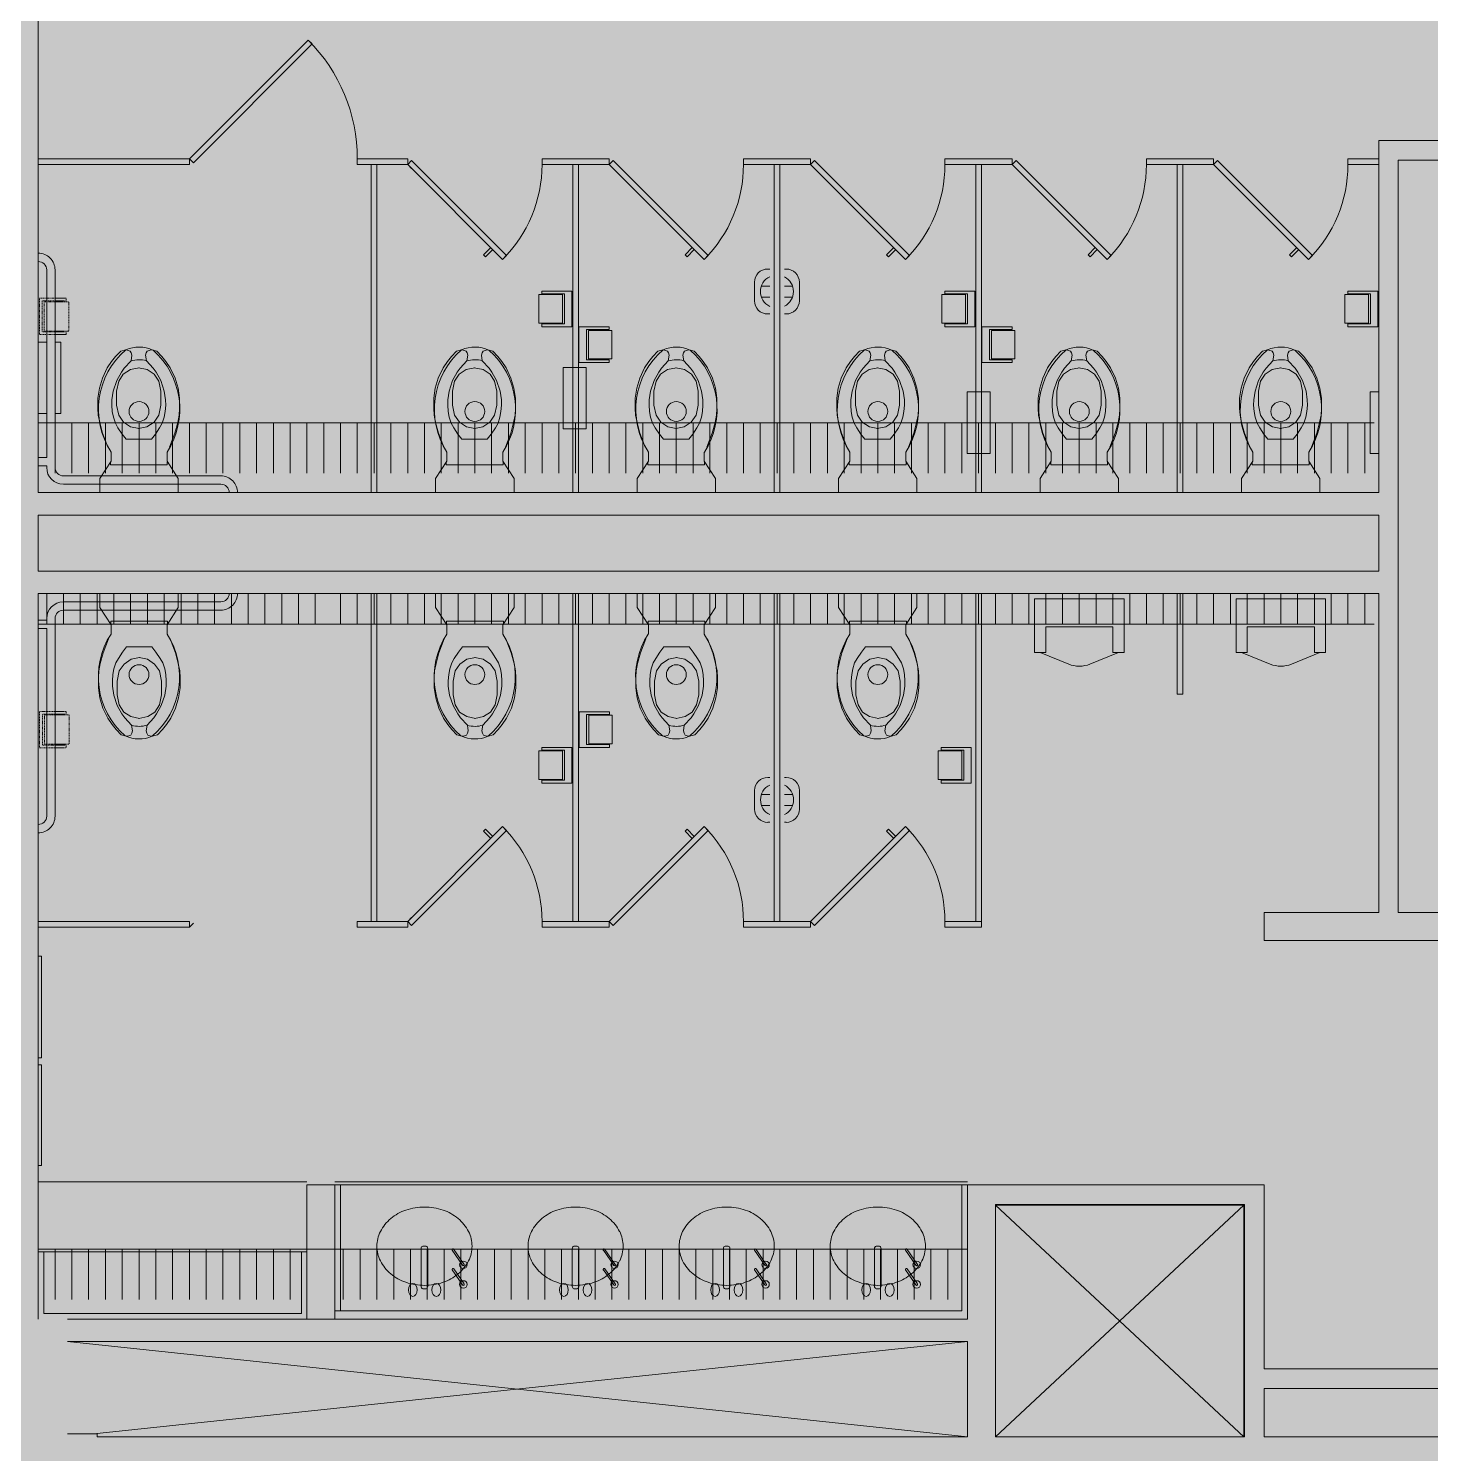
# Model space of a CAD drawing. Header units: inches. Extents: x 456 to 2535, y -5 to 2107.
# Drawn here: x 1040.2 to 1290.7, y 912.5 to 1167 of the extents above; entities that cross this region are included whole.
import ezdxf

# ---------------------------------------------------------------- set-up
doc = ezdxf.new("R2010")
doc.units = ezdxf.units.IN
doc.header["$MEASUREMENT"] = 0
doc.linetypes.add('IMPORT-HIDDEN2 _2_', pattern=[0.1875, 0.125, -0.0625])
for name, color, linetype, lineweight in [('A-DETL-GENF', 92, 'Continuous', 9), ('A-WALL', 113, 'Continuous', 13), ('A-WALL-PATT', 111, 'Continuous', 13), ('CORE', 7, 'Continuous', 9), ('I-WALL', 2, 'Continuous', 13), ('Victor Bldg - 9th Floor_LINK_dwg', 8, 'Continuous', 9)]:
    doc.layers.add(name, color=color, linetype=linetype, lineweight=lineweight)

# ---------------------------------------------------------------- blocks, each defined once
blk = doc.blocks.new('Victor Bldg - 9th Floor_LINK_dwg_AH13F-7798803-REFLECTED CEILING PLAN')
at = {"layer": 'CORE'}
for p, q in [((1111.28, 949.53), (1110.71, 949.53)), ((1110.41, 949.08), (1110.41, 942.39)), ((1111.58, 942.39), (1111.58, 949.08)), ((1110.71, 941.94), (1111.28, 941.94))]:
    blk.add_line(p, q, dxfattribs=at)
for centre, start_param, end_param in [((1110.71, 949.08), 0, 1.570796), ((1111.28, 949.08), 4.712389, 6.283185), ((1110.71, 942.39), 1.570796, 3.141593), ((1111.28, 942.39), 3.141593, 4.712389)]:
    blk.add_ellipse(centre, major_axis=(0, 0.45), ratio=0.666667, start_param=start_param, end_param=end_param, dxfattribs=at)
for centre in [(1108.92, 941.72), (1113.12, 941.72)]:
    blk.add_ellipse(centre, major_axis=(0, 1.17), ratio=0.666667, dxfattribs=at)
blk = doc.blocks.new('Victor Bldg - 9th Floor_LINK_dwg_AH13F-7798804-REFLECTED CEILING PLAN')
at = {"layer": 'CORE'}
for p, q in [((1138.28, 949.53), (1137.71, 949.53)), ((1137.41, 949.08), (1137.41, 942.39)), ((1138.58, 942.39), (1138.58, 949.08)), ((1137.71, 941.94), (1138.28, 941.94))]:
    blk.add_line(p, q, dxfattribs=at)
for centre, start_param, end_param in [((1137.71, 949.08), 0, 1.570796), ((1138.28, 949.08), 4.712389, 6.283185), ((1137.71, 942.39), 1.570796, 3.141593), ((1138.28, 942.39), 3.141593, 4.712389)]:
    blk.add_ellipse(centre, major_axis=(0, 0.45), ratio=0.666667, start_param=start_param, end_param=end_param, dxfattribs=at)
for centre in [(1135.92, 941.72), (1140.12, 941.72)]:
    blk.add_ellipse(centre, major_axis=(0, 1.17), ratio=0.666667, dxfattribs=at)
blk = doc.blocks.new('Victor Bldg - 9th Floor_LINK_dwg_AH13F-7798805-REFLECTED CEILING PLAN')
at = {"layer": 'CORE'}
for p, q in [((1192.28, 949.53), (1191.71, 949.53)), ((1191.41, 949.08), (1191.41, 942.39)), ((1192.58, 942.39), (1192.58, 949.08)), ((1191.71, 941.94), (1192.28, 941.94))]:
    blk.add_line(p, q, dxfattribs=at)
for centre, start_param, end_param in [((1191.71, 949.08), 0, 1.570796), ((1192.28, 949.08), 4.712389, 6.283185), ((1191.71, 942.39), 1.570796, 3.141593), ((1192.28, 942.39), 3.141593, 4.712389)]:
    blk.add_ellipse(centre, major_axis=(0, 0.45), ratio=0.666667, start_param=start_param, end_param=end_param, dxfattribs=at)
for centre in [(1189.92, 941.72), (1194.12, 941.72)]:
    blk.add_ellipse(centre, major_axis=(0, 1.17), ratio=0.666667, dxfattribs=at)
blk = doc.blocks.new('Victor Bldg - 9th Floor_LINK_dwg_AH13F-7798806-REFLECTED CEILING PLAN')
at = {"layer": 'CORE'}
for p, q in [((1165.28, 949.53), (1164.71, 949.53)), ((1164.41, 949.08), (1164.41, 942.39)), ((1165.58, 942.39), (1165.58, 949.08)), ((1164.71, 941.94), (1165.28, 941.94))]:
    blk.add_line(p, q, dxfattribs=at)
for centre, start_param, end_param in [((1164.71, 949.08), 0, 1.570796), ((1165.28, 949.08), 4.712389, 6.283185), ((1164.71, 942.39), 1.570796, 3.141593), ((1165.28, 942.39), 3.141593, 4.712389)]:
    blk.add_ellipse(centre, major_axis=(0, 0.45), ratio=0.666667, start_param=start_param, end_param=end_param, dxfattribs=at)
for centre in [(1162.92, 941.72), (1167.12, 941.72)]:
    blk.add_ellipse(centre, major_axis=(0, 1.17), ratio=0.666667, dxfattribs=at)
blk = doc.blocks.new('Victor Bldg - 9th Floor_LINK_dwg_TOILETWP-7798813-REFLECTED CEILING PLAN')
at = {"layer": 'CORE', "flags": 128}
for points in [[(7.25, 5), (5.62, 5), (2.5, 7), (0, 7)], [(5.43, 5.11), (4.97, 5.11), (4.97, -5.04), (5.43, -5.04)], [(8.12, -5.46), (10.63, -6.42), (12.51, -6.92), (13.83, -7.19), (15.03, -7.26), (16.87, -7.26), (18.65, -6.98), (20.47, -6.44), (22.28, -5.58), (23.44, -4.8), (24.31, -4.1), (25.28, -3.19), (25.51, -2.28), (25.47, -2.01), (25.3, -1.48), (24.97, -1.3), (24.53, -1.17), (23.54, -1.33), (22.24, -2.55), (21.51, -3.05), (20.03, -3.89), (18.15, -4.51), (16.56, -4.74), (15.6, -4.76), (14.51, -4.67), (13.47, -4.49), (12.4, -4.14), (11.6, -3.67), (10.47, -2.94), (9.53, -2.21), (9.53, 2.3), (10.47, 3.03), (11.6, 3.77), (12.4, 4.23), (13.47, 4.59), (14.51, 4.77), (15.6, 4.85), (16.56, 4.84), (18.15, 4.6), (20.03, 3.98), (21.51, 3.14), (22.24, 2.64), (23.54, 1.43), (24.53, 1.27), (24.97, 1.39), (25.3, 1.57), (25.47, 2.11), (25.51, 2.37), (25.28, 3.28), (24.31, 4.19), (23.44, 4.89), (22.28, 5.68), (20.47, 6.53), (18.65, 7.07), (16.87, 7.35), (15.03, 7.35), (13.83, 7.28), (12.51, 7.01), (10.63, 6.51), (8.12, 5.55)], [(22.31, -0.02), (21.99, 1.55), (21.18, 2.81), (19.9, 3.63), (18.1, 4), (15.65, 4), (13.85, 3.63), (12.61, 2.77), (11.74, 1.51), (11.44, 0)], [(22.31, 0.11), (21.99, -1.46), (21.18, -2.72), (19.9, -3.54), (18.1, -3.9), (15.65, -3.9), (13.85, -3.54), (12.61, -2.68), (11.74, -1.41), (11.44, 0.09)], [(0, -7), (2.5, -7), (5.62, -5), (7.25, -5)]]:
    blk.add_lwpolyline(points, dxfattribs=at)
at = {"layer": 'CORE'}
blk.add_circle((14.5, 0), 1.77, dxfattribs=at)
for centre, radius, start, end in [((14.87, -6.83), 14.07, 40.8531, 122.7754), ((18.78, 0), 4.96, 344.4353, 16.8577), ((20.02, 0), 5.98, 335.3815, 23.3669), ((14.91, 6.75), 14.03, 236.9216, 318.7734)]:
    blk.add_arc(centre, radius, start, end, dxfattribs=at)
blk = doc.blocks.new('Victor Bldg - 9th Floor_LINK_dwg_AG131-7798814-REFLECTED CEILING PLAN')
at = {"layer": 'CORE'}
for p, q in [((1257, 1055.54), (1262.11, 1053.49)), ((1271, 1055.54), (1265.89, 1053.49))]:
    blk.add_line(p, q, dxfattribs=at)
at = {"layer": 'CORE', "flags": 128}
blk.add_lwpolyline([(1256, 1055.54), (1256, 1065.14), (1272, 1065.14), (1272, 1055.54), (1270, 1055.54), (1270, 1060.16), (1258, 1060.16), (1258, 1055.54)], close=True, dxfattribs=at)
at = {"layer": 'CORE'}
blk.add_ellipse((1264, 1056.13), major_axis=(4, 0), ratio=0.75, start_param=4.220783, end_param=5.203995, dxfattribs=at)
blk = doc.blocks.new('Victor Bldg - 9th Floor_LINK_dwg_AG131-7798815-REFLECTED CEILING PLAN')
at = {"layer": 'CORE'}
for p, q in [((1221, 1055.54), (1226.11, 1053.49)), ((1235, 1055.54), (1229.89, 1053.49))]:
    blk.add_line(p, q, dxfattribs=at)
at = {"layer": 'CORE', "flags": 128}
blk.add_lwpolyline([(1220, 1055.54), (1220, 1065.14), (1236, 1065.14), (1236, 1055.54), (1234, 1055.54), (1234, 1060.16), (1222, 1060.16), (1222, 1055.54)], close=True, dxfattribs=at)
at = {"layer": 'CORE'}
blk.add_ellipse((1228, 1056.13), major_axis=(4, 0), ratio=0.75, start_param=4.220783, end_param=5.203995, dxfattribs=at)
blk = doc.blocks.new('Victor Bldg - 9th Floor_LINK_dwg-6972240-REFLECTED CEILING PLAN')
at = {"layer": 'CORE'}
for p, q in [((1101.5, 1142.75), (1101.5, 1084.12)), ((1102.5, 1142.75), (1102.5, 1084.12)), ((1137.5, 1142.75), (1137.5, 1084.12)), ((1138.5, 1142.75), (1138.5, 1084.12)), ((1173.5, 1142.75), (1173.5, 1084.12)), ((1174.5, 1142.75), (1174.5, 1084.12)), ((1209.5, 1142.75), (1209.5, 1084.12)), ((1210.5, 1142.75), (1210.5, 1084.12)), ((1245.5, 1142.75), (1245.5, 1084.12)), ((1246.5, 1142.75), (1246.5, 1084.12)), ((1044.99, 1088.61), (1044.99, 1123.91)), ((1172.32, 1124.05), (1172.69, 1124.05)), ((1175.31, 1124.05), (1175.62, 1124.05)), ((1169.96, 1121.7), (1169.96, 1118.39)), ((1171.19, 1121.02), (1172.69, 1121.02)), ((1175.31, 1121.02), (1176.75, 1121.02)), ((1177.98, 1121.7), (1177.98, 1118.39)), ((1044.96, 1118.87), (1046.46, 1118.87)), ((1044.96, 1118.37), (1046.46, 1118.37)), ((1046.46, 1118.2), (1044.96, 1118.2)), ((1171.19, 1119.06), (1172.69, 1119.06)), ((1175.31, 1119.06), (1176.75, 1119.06)), ((1172.32, 1116.03), (1172.69, 1116.03)), ((1175.31, 1116.03), (1175.62, 1116.03)), ((1044.96, 1112.97), (1046.46, 1112.97)), ((1044.96, 1112.87), (1046.46, 1112.87)), ((1044.96, 1112.37), (1046.46, 1112.37)), ((1043.48, 1111), (1042, 1111)), ((1043.48, 1098.25), (1042, 1098.25)), ((1280.69, 1096.62), (1042, 1096.62)), ((1045, 1087.62), (1045, 1096.62)), ((1048, 1087.62), (1048, 1096.62)), ((1051, 1087.62), (1051, 1096.62)), ((1054, 1087.62), (1054, 1096.62)), ((1057, 1087.62), (1057, 1096.62)), ((1060, 1087.62), (1060, 1096.62)), ((1063, 1087.62), (1063, 1096.62)), ((1066, 1087.62), (1066, 1096.62)), ((1069, 1087.62), (1069, 1096.62)), ((1072, 1087.62), (1072, 1096.62)), ((1075, 1087.62), (1075, 1096.62)), ((1078, 1087.62), (1078, 1096.62)), ((1081, 1087.62), (1081, 1096.62)), ((1084, 1087.62), (1084, 1096.62)), ((1087, 1087.62), (1087, 1096.62)), ((1090, 1087.62), (1090, 1096.62)), ((1093, 1087.62), (1093, 1096.62)), ((1096, 1087.62), (1096, 1096.62)), ((1099, 1087.62), (1099, 1096.62)), ((1102, 1087.62), (1102, 1096.62)), ((1105, 1087.62), (1105, 1096.62)), ((1108, 1087.62), (1108, 1096.62)), ((1111, 1087.62), (1111, 1096.62)), ((1114, 1087.62), (1114, 1096.62)), ((1117, 1087.62), (1117, 1096.62)), ((1120, 1087.62), (1120, 1096.62)), ((1123, 1087.62), (1123, 1096.62)), ((1126, 1087.62), (1126, 1096.62)), ((1129, 1087.62), (1129, 1096.62)), ((1132, 1087.62), (1132, 1096.62)), ((1135, 1087.62), (1135, 1096.62)), ((1138, 1087.62), (1138, 1096.62)), ((1141, 1087.62), (1141, 1096.62)), ((1144, 1087.62), (1144, 1096.62)), ((1147, 1087.62), (1147, 1096.62)), ((1150, 1087.62), (1150, 1096.62)), ((1153, 1087.62), (1153, 1096.62)), ((1156, 1087.62), (1156, 1096.62)), ((1159, 1087.62), (1159, 1096.62)), ((1162, 1087.62), (1162, 1096.62)), ((1165, 1087.62), (1165, 1096.62)), ((1168, 1087.62), (1168, 1096.62)), ((1171, 1087.62), (1171, 1096.62)), ((1174, 1087.62), (1174, 1096.62)), ((1177, 1087.62), (1177, 1096.62)), ((1180, 1087.62), (1180, 1096.62)), ((1183, 1087.62), (1183, 1096.62)), ((1186, 1087.62), (1186, 1096.62)), ((1189, 1087.62), (1189, 1096.62)), ((1192, 1087.62), (1192, 1096.62)), ((1195, 1087.62), (1195, 1096.62)), ((1198, 1087.62), (1198, 1096.62)), ((1201, 1087.62), (1201, 1096.62)), ((1204, 1087.62), (1204, 1096.62)), ((1207, 1087.62), (1207, 1096.62)), ((1210, 1087.62), (1210, 1096.62)), ((1213, 1087.62), (1213, 1096.62)), ((1216, 1087.62), (1216, 1096.62)), ((1219, 1087.62), (1219, 1096.62)), ((1222, 1087.62), (1222, 1096.62)), ((1225, 1087.62), (1225, 1096.62)), ((1228, 1087.62), (1228, 1096.62)), ((1231, 1087.62), (1231, 1096.62)), ((1234, 1087.62), (1234, 1096.62)), ((1237, 1087.62), (1237, 1096.62)), ((1240, 1087.62), (1240, 1096.62)), ((1243, 1087.62), (1243, 1096.62)), ((1246, 1087.62), (1246, 1096.62)), ((1249, 1087.62), (1249, 1096.62)), ((1252, 1087.62), (1252, 1096.62)), ((1255, 1087.62), (1255, 1096.62)), ((1258, 1087.62), (1258, 1096.62)), ((1261, 1087.62), (1261, 1096.62)), ((1264, 1087.62), (1264, 1096.62)), ((1267, 1087.62), (1267, 1096.62)), ((1270, 1087.62), (1270, 1096.62)), ((1273, 1087.62), (1273, 1096.62)), ((1276, 1087.62), (1276, 1096.62)), ((1279, 1087.62), (1279, 1096.62)), ((1074.63, 1087.12), (1046.48, 1087.12)), ((1046.48, 1085.63), (1074.63, 1085.63)), ((1043.5, 1060.62), (1043.5, 1066.12)), ((1046.48, 1064.62), (1074.63, 1064.62)), ((1046.5, 1060.62), (1046.5, 1066.12)), ((1049.5, 1060.62), (1049.5, 1066.12)), ((1052.5, 1060.62), (1052.5, 1066.12)), ((1055.5, 1060.62), (1055.5, 1066.12)), ((1058.5, 1060.62), (1058.5, 1066.12)), ((1061.5, 1060.62), (1061.5, 1066.12)), ((1064.5, 1060.62), (1064.5, 1066.12)), ((1067.5, 1060.62), (1067.5, 1066.12)), ((1070.5, 1060.62), (1070.5, 1066.12)), ((1073.5, 1060.62), (1073.5, 1066.12)), ((1076.5, 1060.62), (1076.5, 1066.12)), ((1079.5, 1060.62), (1079.5, 1066.12)), ((1082.5, 1060.62), (1082.5, 1066.12)), ((1085.5, 1060.62), (1085.5, 1066.12)), ((1088.5, 1060.62), (1088.5, 1066.12)), ((1091.5, 1060.62), (1091.5, 1066.12)), ((1096, 1060.62), (1096, 1066.12)), ((1099, 1060.62), (1099, 1066.12)), ((1101.5, 1007.5), (1101.5, 1066.12)), ((1102, 1060.62), (1102, 1066.12)), ((1102.5, 1007.5), (1102.5, 1066.12)), ((1105, 1060.62), (1105, 1066.12)), ((1108, 1060.62), (1108, 1066.12)), ((1111, 1060.62), (1111, 1066.12)), ((1114, 1060.62), (1114, 1066.12)), ((1117, 1060.62), (1117, 1066.12)), ((1120, 1060.62), (1120, 1066.12)), ((1123, 1060.62), (1123, 1066.12)), ((1126, 1060.62), (1126, 1066.12)), ((1129, 1060.62), (1129, 1066.12)), ((1132, 1060.62), (1132, 1066.12)), ((1135, 1060.62), (1135, 1066.12)), ((1137.5, 1007.5), (1137.5, 1066.12)), ((1138, 1060.62), (1138, 1066.12)), ((1138.5, 1007.5), (1138.5, 1066.12)), ((1141, 1060.62), (1141, 1066.12)), ((1144, 1060.62), (1144, 1066.12)), ((1147, 1060.62), (1147, 1066.12)), ((1150, 1060.62), (1150, 1066.12)), ((1153, 1060.62), (1153, 1066.12)), ((1156, 1060.62), (1156, 1066.12)), ((1159, 1060.62), (1159, 1066.12)), ((1162, 1060.62), (1162, 1066.12)), ((1165, 1060.62), (1165, 1066.12)), ((1168, 1060.62), (1168, 1066.12)), ((1171, 1060.62), (1171, 1066.12)), ((1173.5, 1007.5), (1173.5, 1066.12)), ((1174, 1060.62), (1174, 1066.12)), ((1174.5, 1007.5), (1174.5, 1066.12)), ((1177, 1060.62), (1177, 1066.12)), ((1180, 1060.62), (1180, 1066.12)), ((1183, 1060.62), (1183, 1066.12)), ((1186, 1060.62), (1186, 1066.12)), ((1189, 1060.62), (1189, 1066.12)), ((1192, 1060.62), (1192, 1066.12)), ((1195, 1060.62), (1195, 1066.12)), ((1198, 1060.62), (1198, 1066.12)), ((1201, 1060.62), (1201, 1066.12)), ((1204, 1060.62), (1204, 1066.12)), ((1207, 1060.62), (1207, 1066.12)), ((1209.5, 1007.5), (1209.5, 1066.12)), ((1210, 1060.62), (1210, 1066.12)), ((1213, 1060.62), (1213, 1066.12)), ((1216, 1060.62), (1216, 1066.12)), ((1219, 1060.62), (1219, 1066.12)), ((1222, 1060.62), (1222, 1066.12)), ((1225, 1060.62), (1225, 1066.12)), ((1228, 1060.62), (1228, 1066.12)), ((1231, 1060.62), (1231, 1066.12)), ((1234, 1060.62), (1234, 1066.12)), ((1237, 1060.62), (1237, 1066.12)), ((1240, 1060.62), (1240, 1066.12)), ((1243, 1060.62), (1243, 1066.12)), ((1246, 1060.62), (1246, 1066.12)), ((1249, 1060.62), (1249, 1066.12)), ((1252, 1060.62), (1252, 1066.12)), ((1255, 1060.62), (1255, 1066.12)), ((1258, 1060.62), (1258, 1066.12)), ((1261, 1060.62), (1261, 1066.12)), ((1264, 1060.62), (1264, 1066.12)), ((1267, 1060.62), (1267, 1066.12)), ((1270, 1060.62), (1270, 1066.12)), ((1273, 1060.62), (1273, 1066.12)), ((1276, 1060.62), (1276, 1066.12)), ((1279, 1060.62), (1279, 1066.12)), ((1044.99, 1061.64), (1044.99, 1026.34)), ((1074.63, 1063.13), (1046.48, 1063.13)), ((1280.69, 1060.62), (1042, 1060.62)), ((1044.98, 1045.03), (1046.48, 1045.03)), ((1044.98, 1044.53), (1046.48, 1044.53)), ((1044.98, 1044.43), (1046.48, 1044.43)), ((1043.5, 1026.28), (1043.5, 1038.78)), ((1046.48, 1039.2), (1044.98, 1039.2)), ((1044.98, 1039.03), (1046.48, 1039.03)), ((1044.98, 1038.53), (1046.48, 1038.53)), ((1169.98, 1027.59), (1169.98, 1030.9)), ((1172.34, 1033.26), (1172.69, 1033.26)), ((1175.31, 1033.26), (1175.64, 1033.26)), ((1178, 1027.59), (1178, 1030.9)), ((1171.21, 1030.23), (1172.69, 1030.23)), ((1175.31, 1030.23), (1176.77, 1030.23)), ((1171.21, 1028.26), (1172.69, 1028.26)), ((1175.31, 1028.26), (1176.77, 1028.26)), ((1172.34, 1025.24), (1172.69, 1025.24)), ((1175.31, 1025.24), (1175.64, 1025.24)), ((1090, 961), (1042, 961)), ((1208, 961), (1095, 961)), ((1096, 960.5), (1096, 938)), ((1213, 956.87), (1257.38, 915.5)), ((1090, 948.5), (1042, 948.5)), ((1045, 940), (1045, 949)), ((1048, 940), (1048, 949)), ((1051, 940), (1051, 949)), ((1054, 940), (1054, 949)), ((1057, 940), (1057, 949)), ((1060, 940), (1060, 949)), ((1063, 940), (1063, 949)), ((1066, 940), (1066, 949)), ((1069, 940), (1069, 949)), ((1072, 940), (1072, 949)), ((1075, 940), (1075, 949)), ((1081, 940), (1081, 949)), ((1084, 940), (1084, 949)), ((1087, 940), (1087, 949)), ((1096.5, 940), (1096.5, 949)), ((1099.5, 940), (1099.5, 949)), ((1102.5, 940), (1102.5, 949)), ((1105.5, 940), (1105.5, 949)), ((1108.5, 940), (1108.5, 949)), ((1111.5, 940), (1111.5, 949)), ((1117.82, 946.12), (1115.97, 948.8)), ((1118.08, 946.28), (1116.24, 948.96)), ((1117.5, 940), (1117.5, 949)), ((1120.5, 940), (1120.5, 949)), ((1123.5, 940), (1123.5, 949)), ((1126.5, 940), (1126.5, 949)), ((1129.5, 940), (1129.5, 949)), ((1132.5, 940), (1132.5, 949)), ((1135.5, 940), (1135.5, 949)), ((1138.5, 940), (1138.5, 949)), ((1141.5, 940), (1141.5, 949)), ((1144.82, 946.12), (1142.97, 948.8)), ((1145.08, 946.28), (1143.24, 948.96)), ((1144.5, 940), (1144.5, 949)), ((1147.5, 940), (1147.5, 949)), ((1150.5, 940), (1150.5, 949)), ((1153.5, 940), (1153.5, 949)), ((1156.5, 940), (1156.5, 949)), ((1159.5, 940), (1159.5, 949)), ((1162.5, 940), (1162.5, 949)), ((1165.5, 940), (1165.5, 949)), ((1168.5, 940), (1168.5, 949)), ((1171.82, 946.12), (1169.97, 948.8)), ((1172.08, 946.28), (1170.24, 948.96)), ((1171.5, 940), (1171.5, 949)), ((1174.5, 940), (1174.5, 949)), ((1177.5, 940), (1177.5, 949)), ((1180.5, 940), (1180.5, 949)), ((1183.5, 940), (1183.5, 949)), ((1186.5, 940), (1186.5, 949)), ((1189.5, 940), (1189.5, 949)), ((1192.5, 940), (1192.5, 949)), ((1195.5, 940), (1195.5, 949)), ((1198.82, 946.12), (1196.97, 948.8)), ((1199.08, 946.28), (1197.24, 948.96)), ((1198.5, 940), (1198.5, 949)), ((1201.5, 940), (1201.5, 949)), ((1204.5, 940), (1204.5, 949)), ((1117.82, 942.62), (1115.97, 945.3)), ((1118.08, 942.78), (1116.24, 945.46)), ((1144.82, 942.62), (1142.97, 945.3)), ((1145.08, 942.78), (1143.24, 945.46)), ((1171.82, 942.62), (1169.97, 945.3)), ((1172.08, 942.78), (1170.24, 945.46)), ((1198.82, 942.62), (1196.97, 945.3)), ((1199.08, 942.78), (1197.24, 945.46)), ((1208, 915.5), (1047.22, 932.5)), ((1051.95, 916), (1208, 932.5))]:
    blk.add_line(p, q, dxfattribs=at)
at = {"layer": 'CORE', "flags": 128}
for points in [[(1042, 1142.75), (1069, 1142.75), (1069, 1143.75), (1069.71, 1143.04), (1090.92, 1164.26), (1090.21, 1164.96), (1069, 1143.75), (1042, 1143.75)], [(1108, 1142.75), (1124.97, 1125.78), (1125.68, 1126.49), (1108.71, 1143.46), (1108, 1142.75), (1108.71, 1142.04)], [(1281.5, 1142.75), (1276, 1142.75), (1276, 1143.75), (1281.5, 1143.75)], [(1123.2, 1127.55), (1121.92, 1126.26), (1121.57, 1126.62), (1122.85, 1127.9)], [(1159.2, 1127.55), (1157.92, 1126.26), (1157.57, 1126.62), (1158.85, 1127.9)], [(1195.2, 1127.55), (1193.92, 1126.26), (1193.57, 1126.62), (1194.85, 1127.9)], [(1231.2, 1127.55), (1229.92, 1126.26), (1229.57, 1126.62), (1230.85, 1127.9)], [(1267.2, 1127.55), (1265.92, 1126.26), (1265.57, 1126.62), (1266.85, 1127.9)], [(1043.5, 1123.91), (1043.5, 1090.39), (1042, 1090.39)], [(1044.97, 1098.25), (1046, 1098.25), (1046, 1111), (1044.97, 1111)], [(1281.5, 1091.12), (1279.94, 1091.12), (1279.94, 1102.12), (1281.5, 1102.12)], [(1042, 1088.9), (1043.5, 1088.9), (1043.5, 1088.61)], [(1210.5, 1007.5), (1204, 1007.5), (1204, 1006.5), (1210.5, 1006.5), (1210.5, 1066.12)], [(1245.5, 1066.12), (1245.5, 1048.12), (1246.5, 1048.12), (1246.5, 1066.12)], [(1042, 1061.35), (1043.5, 1061.35), (1043.5, 1061.64)], [(1043.5, 1026.34), (1043.5, 1059.86), (1042, 1059.86)], [(1108, 1007.5), (1124.97, 1024.47), (1125.68, 1023.76)], [(1108, 1006.5), (1108, 1007.5), (1108.71, 1006.79), (1125.68, 1023.76)], [(1123.2, 1022.7), (1121.92, 1023.99), (1121.57, 1023.63), (1122.85, 1022.35)], [(1159.2, 1022.7), (1157.92, 1023.99), (1157.57, 1023.63), (1158.85, 1022.35)], [(1195.2, 1022.7), (1193.92, 1023.99), (1193.57, 1023.63), (1194.85, 1022.35)], [(1108.71, 1008.21), (1108, 1007.5), (1099, 1007.5), (1099, 1006.5), (1108, 1006.5)], [(1069, 1006.5), (1069, 1007.5), (1042, 1007.5)], [(1069.71, 1007.21), (1069, 1006.5), (1042, 1006.5)], [(1042, 1001.32), (1042.56, 1001.32), (1042.56, 983.19), (1042, 983.19)], [(1042, 963.94), (1042.56, 963.94), (1042.56, 981.94), (1042, 981.94)], [(1095, 960.5), (1090, 960.5), (1090, 936.5)], [(1207, 960.5), (1207, 938), (1095, 938)], [(1095, 936.5), (1095, 960.5), (1208, 960.5)], [(1213, 956.87), (1257.38, 956.87), (1213, 915.5)], [(1257.38, 915.5), (1257.38, 956.87), (1257.38, 924.5)], [(1090, 949), (1042, 949), (1078, 949), (1078, 940)], [(1089, 948.5), (1089, 937.5), (1043, 937.5), (1043, 948.5)], [(1083, 949), (1208, 949), (1095, 949)]]:
    blk.add_lwpolyline(points, dxfattribs=at)
for points in [[(1108, 1143.75), (1099, 1143.75), (1099, 1142.75), (1108, 1142.75)], [(1132, 1143.75), (1144, 1143.75), (1144, 1142.75), (1132, 1142.75)], [(1160.97, 1125.78), (1161.68, 1126.49), (1144.71, 1143.46), (1144, 1142.75)], [(1197.68, 1126.49), (1196.97, 1125.78), (1180, 1142.75), (1180, 1143.75), (1168, 1143.75), (1168, 1142.75), (1180, 1142.75), (1180.71, 1143.46)], [(1204, 1143.75), (1216, 1143.75), (1216, 1142.75), (1216.71, 1143.46), (1233.68, 1126.49), (1232.97, 1125.78), (1216, 1142.75), (1204, 1142.75)], [(1240, 1143.75), (1240, 1142.75), (1252, 1142.75), (1268.97, 1125.78), (1269.68, 1126.49), (1252.71, 1143.46), (1252, 1142.75), (1252, 1143.75)], [(1131.98, 1113.75), (1137.35, 1113.75), (1137.35, 1120.12), (1131.98, 1120.12), (1131.98, 1119.62), (1136.04, 1119.62), (1136.04, 1114.25), (1131.98, 1114.25)], [(1203.98, 1113.75), (1209.35, 1113.75), (1209.35, 1120.12), (1203.98, 1120.12), (1203.98, 1119.62), (1208.04, 1119.62), (1208.04, 1114.25), (1203.98, 1114.25)], [(1275.98, 1113.75), (1281.35, 1113.75), (1281.35, 1120.12), (1275.98, 1120.12), (1275.98, 1119.62), (1280.04, 1119.62), (1280.04, 1114.25), (1275.98, 1114.25)], [(1131.46, 1119.5), (1135.67, 1119.5), (1135.67, 1114.4), (1131.46, 1114.4)], [(1203.46, 1119.5), (1207.67, 1119.5), (1207.67, 1114.4), (1203.46, 1114.4)], [(1275.46, 1119.5), (1279.67, 1119.5), (1279.67, 1114.4), (1275.46, 1114.4)], [(1143.99, 1113.75), (1138.61, 1113.75), (1138.61, 1107.37), (1143.99, 1107.37), (1143.99, 1107.87), (1139.93, 1107.87), (1139.93, 1113.25), (1143.99, 1113.25)], [(1144.5, 1108), (1140.3, 1108), (1140.3, 1113.1), (1144.5, 1113.1)], [(1215.99, 1113.75), (1210.61, 1113.75), (1210.61, 1107.37), (1215.99, 1107.37), (1215.99, 1107.87), (1211.93, 1107.87), (1211.93, 1113.25), (1215.99, 1113.25)], [(1216.5, 1108), (1212.3, 1108), (1212.3, 1113.1), (1216.5, 1113.1)], [(1135.78, 1095.5), (1135.78, 1106.5), (1139.91, 1106.5), (1139.91, 1095.5)], [(1207.94, 1091.12), (1207.94, 1102.12), (1212.06, 1102.12), (1212.06, 1091.12)], [(1144.03, 1038.63), (1138.65, 1038.63), (1138.65, 1045), (1144.03, 1045), (1144.03, 1044.5), (1139.97, 1044.5), (1139.97, 1039.13), (1144.03, 1039.13)], [(1144.54, 1044.38), (1140.34, 1044.38), (1140.34, 1039.27), (1144.54, 1039.27)], [(1131.97, 1038.63), (1137.35, 1038.63), (1137.35, 1032.25), (1131.97, 1032.25), (1131.97, 1032.75), (1136.03, 1032.75), (1136.03, 1038.13), (1131.97, 1038.13)], [(1203.31, 1038.63), (1208.69, 1038.63), (1208.69, 1032.25), (1203.31, 1032.25), (1203.31, 1032.75), (1207.37, 1032.75), (1207.37, 1038.13), (1203.31, 1038.13)], [(1131.46, 1032.87), (1135.66, 1032.87), (1135.66, 1037.98), (1131.46, 1037.98)], [(1202.8, 1032.87), (1207, 1032.87), (1207, 1037.98), (1202.8, 1037.98)], [(1132, 1006.5), (1132, 1007.5), (1144, 1007.5), (1144.71, 1006.79), (1161.68, 1023.76), (1160.97, 1024.47), (1144, 1007.5), (1144, 1006.5)], [(1197.68, 1023.76), (1196.97, 1024.47), (1180, 1007.5), (1168, 1007.5), (1168, 1006.5), (1180, 1006.5), (1180, 1007.5), (1180.71, 1006.79)], [(1114.5, 949), (1114.5, 940)]]:
    blk.add_lwpolyline(points, close=True, dxfattribs=at)
at = {"layer": 'CORE', "linetype": 'IMPORT-HIDDEN2 _2_', "flags": 128}
for points in [[(1044.94, 1112.37), (1042.21, 1112.37), (1042.21, 1118.87), (1044.94, 1118.87)], [(1044.94, 1112.87), (1042.71, 1112.87), (1042.71, 1118.37), (1044.94, 1118.37)], [(1044.94, 1118.2), (1043.08, 1118.2), (1043.08, 1112.97), (1044.94, 1112.97)], [(1046.46, 1118.37), (1046.96, 1118.37), (1046.96, 1118.87), (1046.46, 1118.87)], [(1046.46, 1112.97), (1047.47, 1112.97), (1047.47, 1118.2), (1046.46, 1118.2)], [(1046.46, 1112.87), (1046.96, 1112.87), (1046.96, 1112.37), (1046.46, 1112.37)], [(1044.96, 1038.53), (1042.23, 1038.53), (1042.23, 1045.03), (1044.96, 1045.03)], [(1044.96, 1044.53), (1042.73, 1044.53), (1042.73, 1039.03), (1044.96, 1039.03)], [(1044.96, 1039.2), (1043.1, 1039.2), (1043.1, 1044.43), (1044.96, 1044.43)], [(1046.48, 1044.53), (1046.98, 1044.53), (1046.98, 1045.03), (1046.48, 1045.03)], [(1046.48, 1044.43), (1047.5, 1044.43), (1047.5, 1039.2), (1046.48, 1039.2)], [(1046.48, 1039.03), (1046.98, 1039.03), (1046.98, 1038.53), (1046.48, 1038.53)]]:
    blk.add_lwpolyline(points, dxfattribs=at)
at = {"layer": 'CORE'}
for centre in [(1117.95, 946.2), (1144.95, 946.2), (1171.95, 946.2), (1198.95, 946.2), (1117.95, 942.7), (1144.95, 942.7), (1171.95, 942.7), (1198.95, 942.7)]:
    blk.add_circle(centre, 0.667, dxfattribs=at)
for centre, radius, start, end in [((1069, 1143.75), 30, 0, 45), ((1108, 1142.75), 24, 315, 360), ((1144, 1142.75), 24, 315, 360), ((1180, 1142.75), 24, 315, 360), ((1216, 1142.75), 24, 315, 360), ((1252, 1142.75), 24, 315, 360), ((1042.01, 1123.91), 2.98, 0, 90.1475), ((1042.01, 1123.91), 1.49, 0, 90.2951), ((1172.32, 1121.7), 2.36, 90, 180), ((1173.97, 1120.04), 2.95, 115.775, 244.225), ((1173.97, 1120.04), 2.95, 297.1387, 62.8613), ((1175.62, 1121.7), 2.36, 0, 90), ((1172.32, 1118.39), 2.36, 180, 270), ((1175.62, 1118.39), 2.36, 270, 360), ((1046.48, 1088.61), 2.98, 180, 270), ((1046.48, 1088.61), 1.49, 180, 270), ((1074.63, 1084.13), 2.98, 359.8525, 90), ((1074.63, 1084.13), 1.49, 359.7049, 90), ((1046.48, 1061.64), 2.98, 90, 180), ((1074.63, 1066.12), 2.98, 270, 0.1475), ((1074.63, 1066.12), 1.49, 270, 0.2951), ((1046.48, 1061.64), 1.49, 90, 180), ((1172.34, 1030.9), 2.36, 90, 180), ((1173.99, 1029.25), 2.95, 116.2624, 243.7376), ((1173.99, 1029.25), 2.95, 296.6475, 63.3525), ((1175.64, 1030.9), 2.36, 0, 90), ((1042.01, 1026.34), 2.98, 269.8525, 0), ((1042.01, 1026.34), 1.49, 269.7049, 0), ((1172.34, 1027.59), 2.36, 180, 270), ((1175.64, 1027.59), 2.36, 270, 0), ((1108, 1007.5), 24, 0, 45), ((1144, 1007.5), 24, 0, 45), ((1180, 1007.5), 24, 0, 45), ((1109.61, 948.87), 7.26, 129.4725, 153.2988), ((1110.45, 947.85), 8.59, 108.8354, 129.4725), ((1111, 946.23), 10.29, 90, 108.8354), ((1111, 946.23), 10.29, 71.1646, 90), ((1111.55, 947.85), 8.59, 50.5275, 71.1646), ((1112.39, 948.87), 7.26, 26.7012, 50.5275), ((1136.61, 948.87), 7.26, 129.4725, 153.2988), ((1137.45, 947.85), 8.59, 108.8354, 129.4725), ((1138, 946.23), 10.29, 90, 108.8354), ((1138, 946.23), 10.29, 71.1646, 90), ((1138.55, 947.85), 8.59, 50.5275, 71.1646), ((1139.39, 948.87), 7.26, 26.7012, 50.5275), ((1163.61, 948.87), 7.26, 129.4725, 153.2988), ((1164.45, 947.85), 8.59, 108.8354, 129.4725), ((1165, 946.23), 10.29, 90, 108.8354), ((1165, 946.23), 10.29, 71.1646, 90), ((1165.55, 947.85), 8.59, 50.5275, 71.1646), ((1166.39, 948.87), 7.26, 26.7012, 50.5275), ((1190.61, 948.87), 7.26, 129.4725, 153.2988), ((1191.45, 947.85), 8.59, 108.8354, 129.4725), ((1192, 946.23), 10.29, 90, 108.8354), ((1192, 946.23), 10.29, 71.1646, 90), ((1192.55, 947.85), 8.59, 50.5275, 71.1646), ((1193.39, 948.87), 7.26, 26.7012, 50.5275), ((1108.3, 949.53), 5.8, 153.2988, 180), ((1113.7, 949.53), 5.8, 0, 26.7012), ((1135.3, 949.53), 5.8, 153.2988, 180), ((1140.7, 949.53), 5.8, 0, 26.7012), ((1162.3, 949.53), 5.8, 153.2988, 180), ((1167.7, 949.53), 5.8, 0, 26.7012), ((1189.3, 949.53), 5.8, 153.2988, 180), ((1194.7, 949.53), 5.8, 0, 26.7012), ((1108.3, 949.53), 5.8, 180, 206.7012), ((1113.7, 949.53), 5.8, 333.2988, 0), ((1135.3, 949.53), 5.8, 180, 206.7012), ((1140.7, 949.53), 5.8, 333.2988, 0), ((1162.3, 949.53), 5.8, 180, 206.7012), ((1167.7, 949.53), 5.8, 333.2988, 0), ((1189.3, 949.53), 5.8, 180, 206.7012), ((1194.7, 949.53), 5.8, 333.2988, 0), ((1109.61, 950.18), 7.26, 206.7012, 230.5275), ((1116.1, 948.89), 0.167, 12.1914, 237.3508), ((1112.39, 950.18), 7.26, 309.4725, 333.2988), ((1136.61, 950.18), 7.26, 206.7012, 230.5275), ((1143.1, 948.89), 0.167, 12.1914, 237.3508), ((1139.39, 950.18), 7.26, 309.4725, 333.2988), ((1163.61, 950.18), 7.26, 206.7012, 230.5275), ((1170.1, 948.89), 0.167, 12.1914, 237.3508), ((1166.39, 950.18), 7.26, 309.4725, 333.2988), ((1190.61, 950.18), 7.26, 206.7012, 230.5275), ((1197.1, 948.89), 0.167, 12.1914, 237.3508), ((1193.39, 950.18), 7.26, 309.4725, 333.2988), ((1110.45, 951.21), 8.59, 230.5275, 251.1646), ((1111.55, 951.21), 8.59, 288.8354, 309.4725), ((1116.1, 945.39), 0.167, 12.1914, 237.3508), ((1117.95, 946.2), 0.167, 191.6829, 56.8423), ((1137.45, 951.21), 8.59, 230.5275, 251.1646), ((1138.55, 951.21), 8.59, 288.8354, 309.4725), ((1143.1, 945.39), 0.167, 12.1914, 237.3508), ((1144.95, 946.2), 0.167, 191.6829, 56.8423), ((1164.45, 951.21), 8.59, 230.5275, 251.1646), ((1165.55, 951.21), 8.59, 288.8354, 309.4725), ((1170.1, 945.39), 0.167, 12.1914, 237.3508), ((1171.95, 946.2), 0.167, 191.6829, 56.8423), ((1191.45, 951.21), 8.59, 230.5275, 251.1646), ((1192.55, 951.21), 8.59, 288.8354, 309.4725), ((1197.1, 945.39), 0.167, 12.1914, 237.3508), ((1198.95, 946.2), 0.167, 191.6829, 56.8423), ((1111, 952.82), 10.29, 251.1646, 270), ((1111, 952.82), 10.29, 270, 288.8354), ((1117.95, 942.7), 0.167, 191.6829, 56.8423), ((1138, 952.82), 10.29, 251.1646, 270), ((1138, 952.82), 10.29, 270, 288.8354), ((1144.95, 942.7), 0.167, 191.6829, 56.8423), ((1165, 952.82), 10.29, 251.1646, 270), ((1165, 952.82), 10.29, 270, 288.8354), ((1171.95, 942.7), 0.167, 191.6829, 56.8423), ((1192, 952.82), 10.29, 251.1646, 270), ((1192, 952.82), 10.29, 270, 288.8354), ((1198.95, 942.7), 0.167, 191.6829, 56.8423)]:
    blk.add_arc(centre, radius, start, end, dxfattribs=at)
for p, rotation in [((1060, 1084.12), 90), ((1120, 1084.12), 90), ((1156, 1084.12), 90), ((1192, 1084.12), 90), ((1228, 1084.12), 90), ((1264, 1084.12), 90), ((1060, 1066.12), 270), ((1120, 1066.12), 270), ((1156, 1066.12), 270), ((1192, 1066.12), 270)]:
    blk.add_blockref('Victor Bldg - 9th Floor_LINK_dwg_TOILETWP-7798813-REFLECTED CEILING PLAN', p, dxfattribs=dict(rotation=rotation))
for name in ['Victor Bldg - 9th Floor_LINK_dwg_AG131-7798815-REFLECTED CEILING PLAN', 'Victor Bldg - 9th Floor_LINK_dwg_AG131-7798814-REFLECTED CEILING PLAN', 'Victor Bldg - 9th Floor_LINK_dwg_AH13F-7798803-REFLECTED CEILING PLAN', 'Victor Bldg - 9th Floor_LINK_dwg_AH13F-7798804-REFLECTED CEILING PLAN', 'Victor Bldg - 9th Floor_LINK_dwg_AH13F-7798806-REFLECTED CEILING PLAN', 'Victor Bldg - 9th Floor_LINK_dwg_AH13F-7798805-REFLECTED CEILING PLAN']:
    blk.add_blockref(name, (0, 0))

msp = doc.modelspace()

# ---------------------------------------------------------------- hatches: boundary and pattern name
at = {"layer": 'A-DETL-GENF'}
h = msp.add_hatch(color=9, dxfattribs=at)
h.paths.add_polyline_path([(1250.37, 813.06), (1286.62, 813.06), (1286.62, 814.75), (1286.12, 814.75), (1286.12, 816.25), (1286.62, 816.25), (1286.62, 817.75), (1288.12, 817.75), (1288.12, 817), (1290.75, 817), (1290.75, 911), (1058.5, 911), (1058.5, 817), (1248.87, 817), (1248.87, 817.75), (1250.37, 817.75), (1250.37, 816.25), (1250.87, 816.25), (1250.87, 814.75), (1250.37, 814.75)], flags=0)
h.paths.add_polyline_path([(1004.37, 813.06), (1040.62, 813.06), (1040.62, 813.75), (1040.12, 813.75), (1040.12, 815.25), (1040.62, 815.25), (1040.62, 818.38), (1042.12, 818.38), (1042.12, 817.63), (1052.5, 817.63), (1052.5, 912.5), (993, 912.5), (993, 916), (993.12, 916), (993.12, 951.5), (990.5, 951.5), (990.5, 950.75), (989, 950.75), (989, 955.25), (988.5, 955.25), (988.5, 956.75), (989, 956.75), (989, 958.25), (990.5, 958.25), (990.5, 957.5), (993.12, 957.5), (993.12, 1017.13), (996.62, 1017.13), (996.62, 1017), (1016.5, 1017), (1016.5, 1037.5), (1036, 1037.5), (1036, 1234.5), (867.38, 1234.5), (867.38, 957.5), (951.25, 957.5), (951.25, 958.25), (952.75, 958.25), (952.75, 956.75), (953.25, 956.75), (953.25, 955.25), (952.75, 955.25), (952.75, 950.75), (951.25, 950.75), (951.25, 951.5), (907.38, 951.5), (907.38, 817.63), (1002.87, 817.63), (1002.87, 818.38), (1004.37, 818.38), (1004.37, 815.25), (1004.87, 815.25), (1004.87, 813.75), (1004.37, 813.75)], flags=0)
h.paths.add_polyline_path([(1294.25, 817), (1295.88, 817), (1295.88, 853), (1294.25, 853), (1294.25, 817.93)], flags=0)
h.paths.add_polyline_path([(1299.38, 817), (1321.5, 817), (1321.5, 865.13), (1299.38, 865.13), (1299.38, 817.5)], flags=0)
h.paths.add_polyline_path([(1637, 818), (1730.63, 818), (1730.63, 1147.5), (1737.13, 1147.5), (1737.13, 1146.5), (1767.13, 1146.5), (1767.13, 1192.06), (1766.38, 1192.06), (1766.38, 1193.56), (1770.88, 1193.56), (1770.88, 1194.06), (1772.38, 1194.06), (1772.38, 1193.56), (1773.13, 1193.56), (1773.13, 1229.81), (1772.38, 1229.81), (1772.38, 1229.31), (1770.88, 1229.31), (1770.88, 1229.81), (1766.38, 1229.81), (1766.38, 1231.31), (1767.13, 1231.31), (1767.13, 1233.38), (1636.5, 1233.38), (1636.5, 1147.5), (1637, 1147.5), (1637, 1106.5), (1630.5, 1106.5), (1630.5, 1064.5), (1637, 1064.5), (1637, 1001.5), (1630.5, 1001.5), (1630.5, 959.5), (1637, 959.5), (1637, 897.5), (1630.5, 897.5), (1630.5, 855.5), (1637, 855.5), (1637, 820.09)], flags=0)
h.paths.add_polyline_path([(1737.13, 818), (1947.62, 818), (1947.62, 994.5), (1842, 994.5), (1842, 1002.5), (1843.49, 1002.5), (1843.49, 1138.5), (1842, 1138.5), (1842, 1141.5), (1814.75, 1141.5), (1814.75, 1140.75), (1813.25, 1140.75), (1813.25, 1142.25), (1812.75, 1142.25), (1812.75, 1143.75), (1813.25, 1143.75), (1813.25, 1146.5), (1777, 1146.5), (1777, 1143.75), (1777.5, 1143.75), (1777.5, 1142.25), (1777, 1142.25), (1777, 1140.75), (1775.5, 1140.75), (1775.5, 1141.5), (1737.13, 1141.5), (1737.13, 818.35)], flags=0)
h.paths.add_polyline_path([(1977, 818), (1977, 994.5), (1953, 994.5), (1953, 818)], flags=0)
h.paths.add_polyline_path([(1483.9, 826.5), (1485, 826.5), (1485, 855.5), (1491.5, 855.5), (1491.5, 897.5), (1485, 897.5), (1485, 959.5), (1491.5, 959.5), (1491.5, 1001.5), (1485, 1001.5), (1485, 1064.5), (1491.5, 1064.5), (1491.5, 1106.5), (1485, 1106.5), (1485, 1138.5), (1391, 1138.5), (1391, 826.5)], flags=0)
h.paths.add_polyline_path([(1294.25, 856.5), (1295.88, 856.5), (1295.88, 865.13), (1294.25, 865.13)], flags=0)
h.paths.add_polyline_path([(1312.5, 868.63), (1318, 868.63), (1318, 912), (1294.25, 912), (1294.25, 868.63), (1303.96, 868.63)], flags=0)
h.paths.add_polyline_path([(1291.79, 915.5), (1318, 915.5), (1318, 924.12), (1261, 924.12), (1261, 915.5), (1290.75, 915.5)], flags=0)
h.paths.add_polyline_path([(1238.74, 915.5), (1257.5, 915.5), (1257.5, 957), (1213, 957), (1213, 915.5)], flags=0)
h.paths.add_polyline_path([(1108.31, 915.5), (1208, 915.5), (1208, 932.5), (1047.22, 932.5), (1047.22, 916), (1052.5, 916), (1052.5, 915.5), (1058.5, 915.5)], flags=0)
h.paths.add_polyline_path([(996.62, 916), (1023.22, 916), (1023.22, 936.5), (1026.38, 936.5), (1026.38, 1013.5), (996.62, 1013.5), (996.62, 919.8)], flags=0)
h.paths.add_polyline_path([(1303.96, 927.62), (1317.25, 927.62), (1317.25, 928.75), (1318.75, 928.75), (1318.75, 929.25), (1320.25, 929.25), (1320.25, 928.75), (1321.5, 928.75), (1321.5, 965), (1320.25, 965), (1320.25, 964.5), (1318.75, 964.5), (1318.75, 965), (1317.25, 965), (1317.25, 966.5), (1318, 966.5), (1318, 1004.12), (1261, 1004.12), (1261, 1009.12), (1281.5, 1009.12), (1281.5, 1066.12), (1042, 1066.12), (1042, 936.5), (1208, 936.5), (1208, 960.5), (1261, 960.5), (1261, 927.62), (1294.25, 927.62)], flags=0)
h.paths.add_polyline_path([(1029.88, 936.5), (1038.5, 936.5), (1038.5, 1013.5), (1029.88, 1013.5), (1029.88, 951.5)], flags=0)
h.paths.add_polyline_path([(862, 957.5), (862, 1234.5), (838, 1234.5), (838, 1037.5), (853, 1037.5), (853, 1013.5), (838, 1013.5), (838, 957.5)], flags=0)
h.paths.add_polyline_path([(1895.55, 1000.5), (1968.5, 1000.5), (1968.5, 1018.5), (1980, 1018.5), (1980, 1212.5), (1968.5, 1212.5), (1968.5, 1232.5), (1885.86, 1232.5), (1885.86, 1230.87), (1886.61, 1230.87), (1886.61, 1229.37), (1885.11, 1229.37), (1885.11, 1228.87), (1883.61, 1228.87), (1883.61, 1229.37), (1880.43, 1229.37), (1880.43, 1193.38), (1876.13, 1193.38), (1876.13, 1157.5), (1880.36, 1157.5), (1880.36, 1191.62), (1879.61, 1191.62), (1879.61, 1193.12), (1883.61, 1193.12), (1883.61, 1193.62), (1885.11, 1193.62), (1885.11, 1193.12), (1886.61, 1193.12), (1886.61, 1191.62), (1885.86, 1191.62), (1885.86, 1000.5)], flags=0)
h.paths.add_polyline_path([(1876.13, 1002.5), (1876.99, 1002.5), (1876.99, 1138.5), (1848.49, 1138.5), (1848.49, 1002.5)], flags=0)
h.paths.add_polyline_path([(1361.88, 1008.5), (1361.88, 1009.87), (1363.38, 1009.87), (1363.38, 1009.12), (1381.5, 1009.12), (1381.5, 1143.5), (1285, 1143.5), (1285, 1009.12), (1324.13, 1009.12), (1324.13, 1009.87), (1325.63, 1009.87), (1325.63, 1008.5), (1361.38, 1008.5)], flags=0)
h.paths.add_polyline_path([(1281.5, 1070.12), (1281.5, 1080.12), (1042, 1080.12), (1042, 1070.12), (1280.95, 1070.12)], flags=0)
h.paths.add_polyline_path([(1125, 1084.12), (1281.5, 1084.12), (1281.5, 1147), (1318, 1147), (1318, 1149.62), (1317.25, 1149.62), (1317.25, 1151.13), (1319.25, 1151.13), (1319.25, 1151.63), (1320.75, 1151.63), (1320.75, 1151.13), (1322.25, 1151.13), (1322.25, 1149.62), (1321.5, 1149.62), (1321.5, 1147), (1381.5, 1147), (1381.5, 1234.5), (1378.88, 1234.5), (1378.88, 1233.75), (1377.38, 1233.75), (1377.38, 1235.25), (1376.88, 1235.25), (1376.88, 1236.75), (1377.38, 1236.75), (1377.38, 1238), (1341.13, 1238), (1341.13, 1236.75), (1341.63, 1236.75), (1341.63, 1235.25), (1341.13, 1235.25), (1341.13, 1233.75), (1339.63, 1233.75), (1339.63, 1234.5), (1321.5, 1234.5), (1321.5, 1188.88), (1322.25, 1188.88), (1322.25, 1187.38), (1320.75, 1187.38), (1320.75, 1186.88), (1319.25, 1186.88), (1319.25, 1187.38), (1317.25, 1187.38), (1317.25, 1188.88), (1318, 1188.88), (1318, 1199), (1248, 1199), (1248, 1191.75), (1243, 1191.75), (1243, 1215.75), (1130, 1215.75), (1130, 1191.75), (1125, 1191.75), (1125, 1215.75), (1042, 1215.75), (1042, 1084.12), (1101.5, 1084.12)], flags=0)
h.paths.add_polyline_path([(1710.5, 1141), (1657.5, 1141), (1657.5, 1147.5), (1710.5, 1147.5), (1710.5, 1141.5)], flags=0)
h.paths.add_polyline_path([(1848.49, 1146.5), (1880.36, 1146.5), (1880.36, 1154), (1828.63, 1154), (1828.63, 1146.5), (1843.49, 1146.5)], flags=0)
h.paths.add_polyline_path([(1485, 1152), (1485, 1153.5), (1391, 1153.5), (1391, 1152), (1484.16, 1152)], flags=0)
h.paths.add_polyline_path([(1491.5, 1153.5), (1491.69, 1153.5), (1491.69, 1238), (1491.5, 1238), (1491.5, 1159.5)], flags=0)
h.paths.add_polyline_path([(1488.38, 1165.5), (1488.38, 1234.5), (1452.88, 1234.5), (1452.88, 1233.75), (1451.38, 1233.75), (1451.38, 1235.25), (1450.88, 1235.25), (1450.88, 1236.75), (1451.38, 1236.75), (1451.38, 1238), (1415.13, 1238), (1415.13, 1236.75), (1415.63, 1236.75), (1415.63, 1235.25), (1415.13, 1235.25), (1415.13, 1233.75), (1413.62, 1233.75), (1413.62, 1234.5), (1385, 1234.5), (1385, 1165.5), (1485, 1165.5)], flags=0)
h.paths.add_polyline_path([(1260.84, 1202.5), (1318, 1202.5), (1318, 1234.5), (1247.63, 1234.5), (1247.63, 1219.75), (1248, 1219.75), (1248, 1202.5), (1249.24, 1202.5)], flags=0)
h.paths.add_polyline_path([(1098, 1219.75), (1098, 1234.5), (1042, 1234.5), (1042, 1219.75)], flags=0)
h.paths.add_polyline_path([(1244.13, 1219.75), (1244.13, 1232), (1101.5, 1232), (1101.5, 1219.75), (1243, 1219.75)], flags=0)
h = msp.add_hatch(color=7, dxfattribs=at)
h.paths.add_polyline_path([(1090.5, 30), (1093, 30), (1093, 41.5), (1078.5, 41.5), (1078.5, 30), (1079, 30)], flags=0)
h.paths.add_polyline_path([(1071, 305.5), (1093, 305.5), (1093, 329.5), (1069, 329.5), (1069, 305.5), (1070.75, 305.5)], flags=0)
h.paths.add_polyline_path([(1043.09, 916), (1047.22, 916), (1047.22, 936.5), (1023.22, 936.5), (1023.22, 916), (1042, 916)], flags=0)
h.paths.add_polyline_path([(1980, 1000.5), (1980, 1018.5), (1968.5, 1018.5), (1968.5, 1000.5), (1977, 1000.5)], flags=0)
h.paths.add_polyline_path([(853, 1013.5), (853, 1037.5), (838, 1037.5), (838, 1013.5)], flags=0)
h.paths.add_polyline_path([(1036, 1017), (1036, 1037.5), (1016.5, 1037.5), (1016.5, 1017), (1029.88, 1017)], flags=0)
h.paths.add_polyline_path([(1980, 1212.5), (1980, 1232.5), (1968.5, 1232.5), (1968.5, 1212.5)], flags=0)
at = {"layer": 'A-WALL-PATT', "lineweight": 9}
for points in [[(1038.5, 1013.5), (1042, 1013.5), (1042, 1234.5), (1036, 1234.5), (1036, 1013.5)], [(1281.5, 1009.12), (1285, 1009.12), (1285, 1147), (1281.5, 1147), (1281.5, 1009.66)], [(1369.18, 1143.5), (1381.5, 1143.5), (1381.5, 1147), (1285, 1147), (1285, 1143.5), (1352.18, 1143.5)], [(1238.74, 1080.12), (1281.5, 1080.12), (1281.5, 1084.12), (1042, 1084.12), (1042, 1080.12)], [(1238.74, 1066.12), (1281.5, 1066.12), (1281.5, 1070.12), (1042, 1070.12), (1042, 1066.12)], [(1042, 936.5), (1042, 1013.5), (1038.5, 1013.5), (1038.5, 936.5)], [(1213, 915.5), (1213, 960.5), (1208, 960.5), (1208, 915.5)], [(1238.74, 957), (1257.5, 957), (1257.5, 960.5), (1213, 960.5), (1213, 957)], [(1257.5, 915.5), (1261, 915.5), (1261, 960.5), (1257.5, 960.5), (1257.5, 916.03)], [(1058.5, 932.5), (1208, 932.5), (1208, 936.5), (1047.22, 936.5), (1047.22, 932.5)], [(1281.5, 924.12), (1318, 924.12), (1318, 927.62), (1261, 927.62), (1261, 924.12)], [(1052.5, 912.5), (1052.5, 916), (993, 916), (993, 912.5), (1043.09, 912.5)], [(1055.5, 817), (1058.5, 817), (1058.5, 915.5), (1052.5, 915.5), (1052.5, 817.63), (1055.5, 817.63)], [(1108.31, 911), (1294.25, 911), (1294.25, 915.5), (1058.5, 915.5), (1058.5, 911)]]:
    msp.add_hatch(color=7, dxfattribs=at).paths.add_polyline_path(points, flags=0)
h = msp.add_hatch(color=7, dxfattribs=at)
h.paths.add_polyline_path([(1369.18, 1004.12), (1381.5, 1004.12), (1381.5, 1009.12), (1363, 1009.12), (1363, 1004.12)], flags=0)
h.paths.add_polyline_path([(1291.79, 1004.12), (1324.5, 1004.12), (1324.5, 1009.12), (1261, 1009.12), (1261, 1004.12), (1290.75, 1004.12)], flags=0)

# ---------------------------------------------------------------- linework, layer by layer
at = {"layer": 'A-WALL', "color": 8, "lineweight": 20}
for p, q in [((1042, 1215.75), (1042, 1084.12)), ((1042, 1084.12), (1281.5, 1084.12)), ((1042, 1080.12), (1042, 1070.12)), ((1281.5, 1080.12), (1042, 1080.12)), ((1042, 1070.12), (1281.5, 1070.12)), ((1042, 1066.12), (1042, 1013.5)), ((1281.5, 1066.12), (1042, 1066.12)), ((1047.22, 936.5), (1208, 936.5)), ((1208, 932.5), (1047.22, 932.5)), ((1052.5, 915.5), (1208, 915.5)), ((1213, 915.5), (1257.5, 915.5)), ((1261, 915.5), (1294.25, 915.5))]:
    msp.add_line(p, q, dxfattribs=at)
at = {"layer": 'I-WALL', "color": 8, "lineweight": 20}
for p, q in [((1281.5, 1084.12), (1281.5, 1147)), ((1281.5, 1147), (1318, 1147)), ((1285, 1143.5), (1285, 1009.12)), ((1381.5, 1143.5), (1285, 1143.5)), ((1281.5, 1070.12), (1281.5, 1080.12)), ((1281.5, 1009.12), (1281.5, 1066.12)), ((1042, 1013.5), (1042, 936.5)), ((1261, 1009.12), (1281.5, 1009.12)), ((1261, 1004.12), (1261, 1009.12)), ((1285, 1009.12), (1324.5, 1009.12)), ((1318, 1004.12), (1261, 1004.12)), ((1208, 936.5), (1208, 960.5)), ((1208, 960.5), (1261, 960.5)), ((1261, 960.5), (1261, 927.62)), ((1213, 957), (1213, 915.5)), ((1257.5, 957), (1213, 957)), ((1257.5, 915.5), (1257.5, 957)), ((1208, 915.5), (1208, 932.5)), ((1261, 927.62), (1321.5, 927.62)), ((1261, 924.12), (1261, 915.5)), ((1318, 924.12), (1261, 924.12)), ((1047.22, 916), (1052.5, 916)), ((1052.5, 916), (1052.5, 915.5))]:
    msp.add_line(p, q, dxfattribs=at)

# ---------------------------------------------------------------- block references
at = {"layer": 'Victor Bldg - 9th Floor_LINK_dwg', "color": 7}
msp.add_blockref('Victor Bldg - 9th Floor_LINK_dwg-6972240-REFLECTED CEILING PLAN', (0, 0), dxfattribs=at)

doc.saveas('drawing.dxf')
